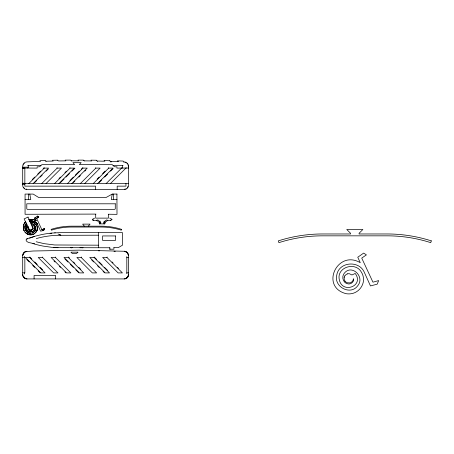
<?xml version="1.0" encoding="UTF-8"?>
<svg xmlns="http://www.w3.org/2000/svg" width="454" height="454" viewBox="0 0 454 454"><rect width="100%" height="100%" fill="white"/><g stroke="black" fill="none" stroke-linecap="round" stroke-linejoin="round"><path stroke-width="0.68" d="M95.959 214.089L25.066 214.282L25.066 194.079L33.182 194.079L38.732 197.53L106.009 197.53L112.28 194.051M23.313 227.358L23.341 226.608M27.768 226.926L27.762 227.522L27.904 226.154L27.711 227.289L28.341 229.315M34.464 228.197L34.413 227.488M22.7 255.568L23.381 253.247L25.214 251.658L33.301 251L78.871 250.148L124.839 251.278L127.041 252.282L128.454 254.717L128.527 274.625C128.584 276.923 126.53 278.972 124.237 278.921L26.996 278.921C24.703 278.972 22.643 276.923 22.7 274.625L22.7 255.568A4.296 4.296 0 0 1 26.797 251.278M24.834 227.687L24.908 226.268M34.192 229.344L34.351 227.806L34.26 229.395M35.645 229.185L35.185 230.604M344.149 277.661L344.228 279.477A4.648 4.648 0 0 0 345.023 281.122M23.387 228.294L23.392 226.523M27.836 227.068L27.944 226.433M26.253 226.688L26.253 227.448M26.338 226.444L27.024 224.844M25.055 226.206L25.271 225.349L25.191 225.672M25.452 221.91C21.27 225.905 23.534 233.923 29.374 234.763A7.36 7.36 0 0 0 31.638 234.797C35.355 234.349 38.187 230.445 37.234 226.773A5.885 5.885 0 0 0 36.479 224.963L33.687 222.602L30.327 222.301M34.442 233.685L34.765 233.282L34.232 233.657M24.97 225.956L26.621 222.914M45.162 160.705L46.058 161.369M37.37 224.049L37.188 223.652L40.616 231.205L43.72 230.382L44.384 228.742L43.317 229.242L43.862 228.981M57.72 160.376L58.56 160.937L65.841 160.847L65.132 160.137L70.608 160.103L71.437 160.983M43.72 230.382L44.327 228.765M23.631 225.139L23.773 224.792M29.629 257.446L25.333 257.446L40.798 272.911L45.094 272.911L29.629 257.446L29.805 257.015L31.786 258.996M42.517 257.446L38.221 257.446L53.68 272.911L57.976 272.911L42.517 257.446L42.693 257.015M55.399 257.446L51.103 257.446L66.568 272.911L70.864 272.911L55.399 257.446L55.575 257.015M68.287 257.446L63.991 257.446L79.45 272.911L83.746 272.911L68.287 257.446L68.463 257.015L69.451 258.008M81.17 257.446L76.874 257.446L92.338 272.911L96.634 272.911L81.17 257.446L81.345 257.015M94.057 257.446L89.761 257.446L105.22 272.911L109.516 272.911L94.057 257.446L94.233 257.015L96.708 259.489M106.94 257.446L102.644 257.446L118.108 272.911L122.404 272.911L106.94 257.446L107.116 257.015M83.422 160.307L84.313 160.932M25.305 222.125L24.414 223.618M96.464 160.37L97.428 161.374M109.755 160.778L104.159 160.506M26.468 225.627L26.86 224.787M35.957 224.418C37.648 226.393 37.795 229.452 36.377 231.597M32.575 229.372L32.773 228.958M37.001 229.991L36.104 231.869L37.08 230.184M25.532 224.758L26.179 223.623M25.044 222.415L24.374 223.374L25.401 222.216M25.929 224.089C22.479 228.754 28.568 235.688 33.488 232.306C37.347 230.189 35.673 223.374 31.116 223.901M23.92 224.446L24.261 223.754M34.288 226.966C36.371 234.854 22.484 232.153 26.837 224.889M35.361 230.104L35.724 229.423L35.026 231.018M97.985 219.895C96.929 220.411 93.053 220.769 92.939 220.003M35.009 230.791L34.754 231.222M344.768 275.947L345.999 274.608A4.648 4.648 0 0 1 347.668 273.858M110.691 220.269L110.912 219.957M32.807 229.191L31.275 230.394L29.856 230.365L31.167 230.28L30.236 230.309M35.457 232.737L35.94 232.187M34.237 231.767L34.566 231.392M33.585 230.66L32.728 231.37M110.089 248.911L109.783 249.218L109.84 247.702M27.637 168.025L28.284 167.378L28.284 165.534M32.24 179.551L34.714 177.077M37.682 174.109L40.65 171.141M43.124 168.667L44.112 167.679L44.288 168.111L48.584 168.111L33.125 183.569M28.829 183.569L44.288 168.111M34.782 182.519L36.763 180.539M40.224 177.077L42.205 175.096M46.16 171.141L48.135 169.16M41.711 183.569L57.176 168.111L61.472 168.111L46.007 183.569M59.003 178.558L60.484 177.077M64.933 172.628L66.42 171.141M54.599 183.569L70.058 168.111L74.354 168.111L58.895 183.569M60.552 182.519L64.014 179.052M65.995 177.077L69.456 173.615M71.931 171.141L74.899 168.173M69.91 180.539L73.372 177.077M75.347 175.096L79.302 171.141M81.283 169.16L82.77 167.679L82.946 168.111L67.481 183.569M71.777 183.569L87.242 168.111L82.946 168.111M73.44 182.519L74.921 181.032M78.883 177.077L80.364 175.59M84.813 171.141L85.806 170.154M80.369 183.569L95.828 168.111L100.124 168.111L84.665 183.569M97.162 179.052L99.142 177.077M102.604 173.615L105.073 171.141M93.252 183.569L108.716 168.111L113.012 168.111L97.548 183.569M99.21 182.519L101.685 180.045M104.653 177.077L107.615 174.109M110.583 171.141L113.057 168.667M106.14 183.569L121.598 168.111L121.422 167.679M110.436 183.569L125.894 168.111M116.928 194.125L117.001 214.356L108.285 214.226M33.744 232.334L34.703 231.455M25.311 232.346L25.106 232.056M30.878 230.36L31.167 230.28M93.047 220.082L92.792 220.269M34.759 217.988L36.036 220.78L34.759 217.988L37.478 216.081L38.743 216.91L36.587 218.38L38.55 217.001M34.788 218.045L35.463 217.579M36.558 218.323L38.357 217.091M32.16 229.735L30.815 230.297M124.027 162.305L123.113 161.068L117.393 160.858L118.233 161.692M113.812 247.657L118.312 247.623L122.501 245.177L122.501 232.635L59.434 232.647L51.767 233.072A94.863 94.863 0 0 0 41.359 234.656L34.544 236.347A95.312 95.312 0 0 0 29.527 237.947C23.324 239.071 26.383 242.64 31.19 243.009A95.068 95.068 0 0 0 43.079 246.079L51.767 247.322L58.044 247.714M33.641 232.312L32.37 232.902M31.076 234.684L33.221 234.185L30.566 234.803M34.056 233.901L32.955 234.457M92.86 219.032L94.653 218.124M44.384 228.742L41.83 229.633L36.513 218.221M32.756 227.63A2.134 2.134 0 0 0 32.064 226.143L33.585 225.451L34.356 227.119M32.506 231.438L30.605 231.966M96.588 220.831L97.372 220.502M97.701 221.439L98.484 221.109M98.807 222.046L99.596 221.717M99.619 222.063L100.453 221.717M99.063 222.653L99.846 222.324M99.92 222.653L100.709 222.324M99.312 223.26L100.101 222.937M100.169 223.26L100.958 222.937M104.006 223.544L104.897 223.913L99.562 223.867M98.223 220.865L99.091 220.502M99.335 221.473L100.203 221.109M99.471 223.907L100.351 223.544M36.303 238.571L39.6 237.686A95.096 95.096 0 0 1 44.089 236.744A92.366 92.366 0 0 1 50.139 235.836A93.047 93.047 0 0 1 56.234 235.325L98.444 235.212L98.444 232.635M31.264 237.601L34.578 236.46M26.769 238.969L27.802 238.588L27.166 238.81M32.211 233.084L32.813 232.868M29.606 238.163L30.713 237.788M31.258 234.809L33.221 234.185M28.846 219.77L29.618 219.543M110.538 161.806L109.811 160.654M111.656 219.492L112.115 219.356L111.474 219.549M30.344 221.087L31.536 220.843L29.476 221.149M29.68 221.234L30.009 221.143M42.137 230.734L42.92 230.524M41.768 229.508L42.574 229.293M28.63 219.804L32.597 219.367L35.911 220.502M30.021 219.498L31.212 219.322M30.089 222.403L30.656 222.278M29.743 221.257L31.842 221.019L35.077 221.955M347.645 273.841L348.093 273.751A4.739 4.739 0 0 1 349.466 273.756L351.946 274.971L355.21 273.45C364.579 285.952 342.231 294.288 339.331 279.829C336.266 267.111 355.788 261.175 361.503 272.389A12.78 12.78 0 0 1 363.138 276.321C365.203 284.295 359.063 292.762 350.976 293.744A15.986 15.986 0 0 1 346.067 293.67C319.656 286.871 337.538 249.212 360.26 262.696L357.763 257.242L363.665 253.094L366.406 254.898L361.73 258.093L372.95 282.178L378.659 280.589L377.217 284.159L370.481 285.946L364.108 271.855C358.62 260.046 338.644 261.879 336.732 275.294C333.792 286.894 350.539 295.804 357.741 285.748C365.538 276.526 350.641 262.945 343.604 274.239C341.397 278.064 343.837 283.699 348.445 283.977C350.431 284.045 352.366 283.012 353.274 281.213C353.626 280.986 353.7 277.769 353.365 279.079A4.648 4.648 0 0 1 352.741 280.788L351.867 281.843A4.648 4.648 0 0 1 349.869 282.887L347.162 282.751A4.648 4.648 0 0 1 345.976 282.087A4.739 4.739 0 0 1 345.284 281.48L344.995 281.122M30.679 221.002L31.536 220.843L30.151 220.979M30.764 231.829L29.635 231.846L28.12 231.103M50.048 233.487L51.779 233.22M30.038 219.605L31.808 219.486M30.662 223.873L31.712 223.777M54.713 232.84L55.269 232.8M45.241 160.506L39.918 160.693L40.593 161.369L26.803 161.902A4.296 4.296 0 0 0 22.7 166.192L22.7 185.289A4.296 4.296 0 0 0 26.996 189.585L124.237 189.585A4.296 4.296 0 0 0 128.527 185.289L128.471 165.534A4.296 4.296 0 0 0 124.43 161.942L123.97 161.919M45.945 161.21L53.146 161.034L52.397 160.285L57.8 160.177M31.025 221.019L32.047 220.99M30.446 233.191L30.798 233.18M82.276 247.742L83.031 247.725L79.949 247.719M71.323 160.818L78.695 160.812L77.997 160.12L83.502 160.114M27.643 165.534L40.911 165.534M113.154 165.534L123.062 165.534M22.7 167.163L28.284 167.163M22.7 168.025L37.132 168.111L37.132 166.822L38.868 166.822A1.72 1.72 0 0 0 40.054 166.346L41.813 164.671L74.592 164.671L72.946 162.611L81.118 162.611L79.365 164.637L112.252 164.671L114.011 166.346A1.72 1.72 0 0 0 115.191 166.822L116.933 166.822L116.933 168.111L128.527 168.014M22.7 168.15L24.845 168.15L24.845 183.569M22.7 168.411L24.845 168.411M22.7 183.268L24.845 183.268M22.7 183.529L128.527 183.569M22.7 183.654L24.845 183.654L24.845 186.146L95.544 186.146L95.544 189.585M22.7 184.517L24.845 184.517M117.001 194.051L112.252 194.079L111.287 199.539L116.996 199.539M25.066 199.539L30.776 199.539L29.811 194.079M111.213 220.014C112.2 220.735 107.065 220.434 106.372 219.895M109.783 247.753L56.671 247.663M109.783 249.218L113.909 249.218L113.909 247.753M22.7 257.486L24.845 257.486L24.845 272.865L22.7 272.865M126.814 257.486L128.527 257.486M126.814 272.865L128.527 272.865M30.662 229.86L30.707 229.86A2.134 2.134 0 0 0 32.2 229.162M84.24 160.847L91.702 160.937L90.925 160.16L96.52 160.245M30.055 234.678L26.667 233.487M97.315 161.039L104.868 161.221L104.131 160.483M98.393 250.807L99.693 250.841M110.555 161.397L118.21 161.675M110.373 161.817L111.406 161.851M32.382 221.03L32.728 221.041M114.005 251.255L115.305 251.3M30.219 234.832L28.511 234.542M55.269 247.595L53.402 247.436L54.23 247.521M31.82 222.216L32.677 222.358M32.013 219.344L32.416 219.384M29.601 233.112L29.896 233.146M32.228 220.877L35.015 221.768L37.279 223.85M29.107 231.534L28.171 231.035M29.578 233.243C27.291 232.788 25.435 230.91 24.964 228.629M92.883 219.549L92.27 219.367M33.04 221.177L34.822 221.858L36.507 223.135M33.409 219.56L34.351 219.889M32.943 243.276L34.612 243.821M28.188 234.412L25.276 232.374M106.979 220.502L107.87 220.871M105.26 220.502L106.128 220.865M105.867 221.109L106.758 221.478M104.153 221.109L105.022 221.473M104.76 221.717L105.646 222.085M103.898 221.717L104.789 222.085M104.505 222.324L105.385 222.687M103.648 222.324L104.539 222.693M104.255 222.937L105.129 223.294M103.398 222.937L104.182 223.26M36.201 241.772L44.089 243.65L54.707 244.973L98.444 245.183L98.444 247.753M33.551 222.556L34.107 222.829M58.044 234.009L60.819 235.212L59.434 234.61M34.827 219.997L35.98 220.655L35.264 220.196M34.776 220.116L35.208 220.315M27.949 232.499L28.886 232.925M33.08 224.1L32.54 223.839L34.657 225.11M109.703 218.124L111.491 219.032M33.477 224.344L35.145 226.081M34.47 223.124L33.522 222.63M29.669 230.189L28.267 228.941M28.795 229.798L29.192 230.076M38.562 216.995L37.478 216.081M27.212 232.011L27.688 232.357M38.096 216.513L38.675 216.944M35.724 222.324L36.615 222.999M35.015 221.768L35.429 222.091M29.198 229.877L28.074 228.493L27.87 227.216M26.724 229.554L27.734 230.814M35.281 223.805L35.713 224.231M27.047 230.11L27.422 230.45L26.786 229.52M112.064 261.964L113.052 262.951M117.507 267.4L118.494 268.393M99.176 261.964L102.144 264.932M104.619 267.4L107.587 270.368M91.691 259.983L93.672 261.964M97.627 265.919L99.108 267.4M103.064 271.361L104.551 272.843M73.406 261.964L74.893 263.445M78.848 267.4L80.829 269.381M64.933 258.996L67.901 261.964M70.37 264.432L73.338 267.4M75.812 269.875L78.78 272.843M54.026 260.971L55.013 261.964M59.463 266.413L60.456 267.4M64.905 271.855L65.892 272.843M34.754 261.964L37.228 264.432M40.196 267.4L42.665 269.875M26.769 259.489L29.243 261.964M32.705 265.425L34.686 267.4M38.147 270.862L40.122 272.843M36.49 223.062L37.166 223.839M36.263 222.801L37.682 224.719M28.767 228.81L29.011 229.151A2.134 2.134 0 0 0 29.34 229.429M93.422 219.929L93.666 220.269M23.807 229.917L24.017 230.229M28.761 228.805L28.466 227.812M25.753 230.422L25.242 229.349L25.481 230.127M24.039 230.615L23.75 229.934M108.54 167.679L108.716 168.111M95.652 167.679L95.828 168.111M69.882 167.679L70.058 168.111M56.994 167.679L57.176 168.111M34.345 227.091L34.413 227.38M35.44 226.291L35.877 228.498M23.546 229.219L23.631 229.582M25.032 228.18L25.18 228.952M35.633 227.233L35.718 227.726M34.351 227.806L34.447 229.02M128.516 166.93L128.522 167.22M128.522 167.259L128.527 168.111A57.737 57.737 0 0 0 128.471 165.534M126.814 256.629L126.814 273.722M126.127 167.787L126.127 168.111M125.951 183.569L125.951 186.146L117.189 186.146L117.189 189.585M122.58 165.534L122.58 168.111M113.557 194.079L113.557 199.539M108.41 214.356L108.398 218.13L95.698 218.124L95.698 214.356M98.399 235.212L98.399 245.183M88.314 226.183L90.057 224.123L82.639 224.123L84.382 226.183M55.643 278.921L55.643 275.487L34.084 275.487L34.084 278.921M28.506 194.079L28.506 199.539M24.675 183.654L24.675 184.137M24.42 256.328L24.42 257.486M24.42 272.865L24.42 274.023M26.996 278.921A4.296 4.296 0 0 1 22.7 274.625M124.43 251.238A4.296 4.296 0 0 1 128.527 255.528M128.527 274.625A4.296 4.296 0 0 1 124.237 278.921M23.307 254.41A3.865 3.865 0 0 1 23.443 254.041M23.619 253.69A3.865 3.865 0 0 1 23.824 253.355M24.068 253.043A3.865 3.865 0 0 1 24.635 252.503M24.959 252.282A3.865 3.865 0 0 1 25.305 252.095M26.428 251.743A3.865 3.865 0 0 1 26.814 251.709M25.799 278.302A3.865 3.865 0 0 1 25.424 278.16M24.72 277.752A3.865 3.865 0 0 1 24.124 277.212M23.869 276.9A3.865 3.865 0 0 1 23.648 276.56M127.909 275.822A3.865 3.865 0 0 1 127.767 276.197M127.585 276.56A3.865 3.865 0 0 1 127.364 276.9M127.109 277.212A3.865 3.865 0 0 1 126.507 277.752M125.923 252.055A3.865 3.865 0 0 1 126.269 252.242M127.404 253.315A3.865 3.865 0 0 1 127.614 253.65M127.784 254.002A3.865 3.865 0 0 1 127.92 254.371M125.565 162.6A3.865 3.865 0 0 1 125.928 162.753M126.893 163.423A3.865 3.865 0 0 1 127.16 163.707M127.784 164.706A3.865 3.865 0 0 1 127.92 165.074M127.909 186.486A3.865 3.865 0 0 1 127.767 186.861M127.585 187.224A3.865 3.865 0 0 1 127.364 187.559M126.167 188.637A3.865 3.865 0 0 1 125.809 188.819M125.037 189.068A3.865 3.865 0 0 1 124.64 189.131M26.593 189.131A3.865 3.865 0 0 1 26.19 189.068M24.72 188.416A3.865 3.865 0 0 1 24.408 188.16M23.869 187.559A3.865 3.865 0 0 1 23.648 187.224M23.307 165.029A3.865 3.865 0 0 1 23.443 164.666M24.068 163.667A3.865 3.865 0 0 1 24.34 163.383M32.546 228.646A2.134 2.134 0 0 1 32.45 228.833M29.703 229.645A2.134 2.134 0 0 1 29.516 229.548M28.903 228.981A2.134 2.134 0 0 1 28.551 228.226M28.511 228.022A2.134 2.134 0 0 1 28.494 227.607M31.547 225.797A2.134 2.134 0 0 1 31.729 225.893M344.177 277.666A4.648 4.648 0 0 1 344.802 275.964M26.343 227.823L26.366 228.589L26.343 227.823M37.41 228.464L37.364 229.1L37.41 228.464M121.564 229.361L121.303 230.178A66 66 0 0 0 101.197 227.04L71.494 227.04A66 66 0 0 0 51.387 230.178L51.126 229.361A66.857 66.857 0 0 1 71.494 226.183L101.197 226.183A66.857 66.857 0 0 1 121.564 229.361M431.3 240.87L430.733 242.646A143.322 143.322 0 0 0 387.069 235.836L322.573 235.836A143.322 143.322 0 0 0 278.909 242.646L278.336 240.87A145.184 145.184 0 0 1 322.573 233.969L350.55 233.969L350.55 233.277L346.765 229.491L362.871 229.491L359.086 233.277L359.086 233.969L387.069 233.969A145.189 145.189 0 0 1 431.3 240.87M32.262 229.798L32.262 229.798M77.878 252.163L76.55 253.491L72.277 253.491L70.949 252.163L77.878 252.163M31.337 230.331L31.604 230.167L31.337 230.331M28.023 217.08L24.13 218.896L29.572 230.57L33.465 228.759L28.023 217.08M72.061 247.725L70.813 247.731L72.061 247.725M115.282 203.801L26.786 203.801L26.786 208.522A0.857 0.857 0 0 0 27.643 209.385L114.425 209.385A0.857 0.857 0 0 0 115.282 208.522L115.282 203.801M115.498 235.944L102.604 235.944L102.604 240.41L115.498 240.41L115.498 235.944"/></g></svg>
